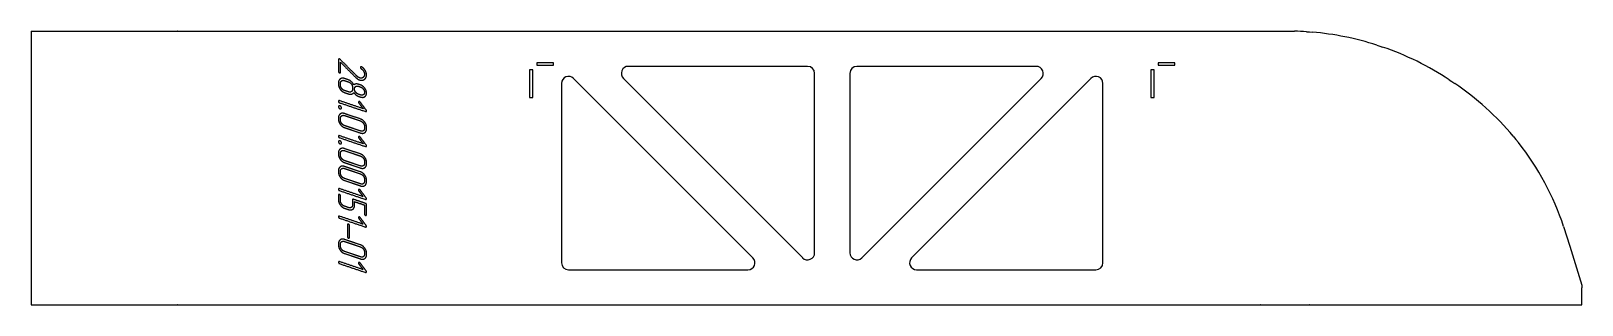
# Model space of a CAD drawing. Header units: millimetres. Extents: x 76 to 2280, y 91 to 480.
import ezdxf

# ---------------------------------------------------------------- set-up
doc = ezdxf.new("R2010")
doc.units = ezdxf.units.MM
doc.linetypes.add('K5LT32768', pattern=[0])
doc.linetypes.add('K5LT_BASIC', pattern=[0])
doc.layers.add('Engraving', color=7, linetype='Continuous')

msp = doc.modelspace()

# ---------------------------------------------------------------- linework, layer by layer
at = {"color": 150, "linetype": 'K5LT32768', "lineweight": 25, "true_color": 0x0080ff}
for p, q in [((76, 479.9), (76, 90.7)), ((76, 479.9), (172.9, 479.9)), ((173, 479.9), (172.9, 479.9)), ((173, 479.9), (225.2, 479.8)), ((225.4, 479.8), (225.2, 479.8)), ((225.4, 479.8), (284.1, 479.8)), ((284.4, 479.8), (284.1, 479.8)), ((284.4, 479.8), (375.6, 479.8)), ((375.8, 479.8), (375.6, 479.8)), ((375.8, 479.8), (454.5, 479.8)), ((454.7, 479.8), (454.5, 479.8)), ((454.7, 479.8), (542.4, 479.8)), ((542.6, 479.8), (542.4, 479.8)), ((542.6, 479.8), (610.2, 479.8)), ((610.2, 479.8), (610.2, 479.8)), ((610.2, 479.8), (765.2, 479.7)), ((765.2, 479.7), (765.2, 479.7)), ((765.2, 479.7), (1731.2, 479.6)), ((1731.2, 479.6), (1823.1, 479.6)), ((1823.1, 479.6), (1823.3, 479.6)), ((1823.3, 479.6), (1871.6, 479.5)), ((1888.9, 478.8), (1892.9, 478.5)), ((1892.9, 478.5), (1893, 478.5)), ((1893, 478.5), (1897, 478.3)), ((1988.9, 459.8), (1992.9, 458.5)), ((1992.9, 458.5), (1993, 458.4)), ((1993, 458.4), (1997.1, 457.1)), ((784.6, 424.8), (784.6, 385.3)), ((789, 424.8), (784.6, 424.8)), ((789, 385.3), (789, 424.8)), ((794.8, 434.8), (794.8, 431.3)), ((818.5, 434.8), (794.8, 434.8)), ((794.8, 431.3), (818.5, 431.3)), ((818.5, 431.3), (818.5, 434.8)), ((1179.8, 429.7), (925, 429.7)), ((1189.8, 164.8), (1189.8, 419.7)), ((1239.8, 419.7), (1239.8, 164.8)), ((1504.7, 429.7), (1249.8, 429.7)), ((1667.8, 424.8), (1667.8, 385.3)), ((1672.2, 424.8), (1667.8, 424.8)), ((1672.2, 385.3), (1672.2, 424.8)), ((1678, 434.8), (1678, 431.3)), ((1701.6, 434.8), (1678, 434.8)), ((1678, 431.3), (1701.6, 431.3)), ((1701.6, 431.3), (1701.6, 434.8)), ((830.1, 405.5), (830.1, 150.7)), ((1102.1, 157.7), (847.2, 412.6)), ((917.9, 412.6), (1172.8, 157.8)), ((1256.9, 157.8), (1511.8, 412.6)), ((1582.5, 412.6), (1327.6, 157.7)), ((1599.5, 150.7), (1599.5, 405.5)), ((2091.7, 410.6), (2095.5, 408.1)), ((2095.6, 408), (2095.5, 408.1)), ((2095.6, 408), (2099.5, 405.4)), ((784.6, 385.3), (789, 385.3)), ((1667.8, 385.3), (1672.2, 385.3)), ((2182.7, 330.3), (2186.3, 325.8)), ((2186.3, 325.8), (2186.4, 325.8)), ((2186.4, 325.8), (2190, 321.4)), ((2254.2, 202.2), (2263.1, 174.2)), ((2263.1, 174.2), (2280.4, 119)), ((840.1, 140.7), (1095, 140.7)), ((1334.7, 140.7), (1589.5, 140.7)), ((2280.4, 119), (2280.4, 115.2)), ((2280.4, 90.7), (2280.4, 115.2)), ((76, 90.7), (172.9, 90.7)), ((173, 90.7), (172.9, 90.7)), ((173, 90.7), (225.2, 90.7)), ((225.4, 90.7), (225.2, 90.7)), ((225.4, 90.7), (284.1, 90.7)), ((284.4, 90.7), (284.1, 90.7)), ((284.4, 90.7), (375.6, 90.7)), ((375.8, 90.7), (375.6, 90.7)), ((375.8, 90.7), (454.5, 90.7)), ((454.7, 90.7), (454.5, 90.7)), ((454.7, 90.7), (542.4, 90.7)), ((542.6, 90.7), (542.4, 90.7)), ((542.6, 90.7), (610.2, 90.7)), ((610.2, 90.7), (765.2, 90.7)), ((610.2, 90.7), (610.2, 90.7)), ((765.2, 90.7), (765.2, 90.7)), ((765.2, 90.7), (1731.2, 90.7)), ((1731.2, 90.7), (1731.2, 90.7)), ((1731.2, 90.7), (1823.1, 90.7)), ((1823.3, 90.7), (1823.1, 90.7)), ((1823.3, 90.7), (1892.9, 90.7)), ((1893, 90.7), (1892.9, 90.7)), ((1893, 90.7), (1992.9, 90.7)), ((1993, 90.7), (1992.9, 90.7)), ((1993, 90.7), (2095.5, 90.7)), ((2095.6, 90.7), (2095.5, 90.7)), ((2095.6, 90.7), (2186.3, 90.7)), ((2186.4, 90.7), (2186.3, 90.7)), ((2186.4, 90.7), (2280.4, 90.7))]:
    msp.add_line(p, q, dxfattribs=at)
for centre, start, end in [((925, 419.7), 90, 225), ((1179.8, 419.7), 0, 90), ((1249.8, 419.7), 90, 180), ((1504.7, 419.7), 315, 90), ((840.1, 405.5), 45, 180), ((1589.5, 405.5), 0, 135), ((1095, 150.7), 270, 45), ((1179.8, 164.8), 225, 0), ((1249.8, 164.8), 180, 315), ((1334.7, 150.7), 135, 270), ((840.1, 150.7), 180, 270), ((1589.5, 150.7), 270, 0)]:
    msp.add_arc(centre, 10, start, end, dxfattribs=at)
for centre, major_axis, ratio, start_param, end_param in [((1864.2, 90.2), (-391.5, 0), 0.994784, 4.649238, 4.693364), ((1863.9, 90.2), (-396.7, 0), 0.981565, 4.391823, 4.628847), ((1861.2, 90.2), (-405.6, 0), 0.960004, 4.108079, 4.370786), ((1855.6, 90.2), (-415.5, 0), 0.937329, 3.805858, 4.084984), ((1852.4, 90.2), (-419.6, 0), 0.928172, 3.433213, 3.777126)]:
    msp.add_ellipse(centre, major_axis=major_axis, ratio=ratio, start_param=start_param, end_param=end_param, dxfattribs=at)
at = {"layer": 'Engraving', "color": 150, "linetype": 'K5LT_BASIC', "lineweight": 25, "true_color": 0x0080ff}
for points, knots in [([(513, 422.3), (513, 430.7), (513, 439.2), (513, 439.8), (513.5, 440.1), (513.9, 440.3), (514.5, 440.1), (514.9, 440), (515.2, 439.7), (527, 427.9), (538.8, 416.1), (539.4, 415.6), (539.9, 415.1), (540.4, 414.7), (540.9, 414.3), (542, 413.6), (543, 413.3), (545.9, 412.3), (547.9, 413.9), (548.8, 414.7), (549.4, 415.9), (549.9, 417.1), (549.9, 418.5), (549.9, 420.5), (548.8, 422.5), (547.7, 424.6), (545.1, 426.5), (544.6, 426.8), (544.4, 427.2), (544.2, 427.6), (544.1, 428.1), (544.1, 428.7), (544.5, 429), (544.9, 429.3), (545.5, 429.1), (545.8, 429), (546.1, 428.9), (549.5, 426.5), (551.2, 423.4), (552.8, 420.6), (552.8, 417.6), (552.8, 413.6), (550, 411.3), (547.1, 409), (543, 410.3), (541.6, 410.8), (540.3, 411.7), (539, 412.6), (537.2, 414.2), (526.5, 424.9), (515.8, 435.6), (515.8, 428.4), (515.8, 421.3), (515.8, 420.8), (515.4, 420.5), (514.9, 420.2), (514.4, 420.3), (513.9, 420.5), (513.5, 421), (513, 421.6), (513, 422.3)], [0, 0, 0, 3.047826, 3.047826, 3.226196, 3.226196, 3.425035, 3.425035, 3.570989, 3.570989, 9.561221, 9.561221, 9.825724, 9.825724, 10.050668, 10.050668, 10.473601, 10.473601, 11.396415, 11.396415, 11.832946, 11.832946, 12.317549, 12.317549, 13.072233, 13.072233, 14.062635, 14.062635, 14.240973, 14.240973, 14.40613, 14.40613, 14.588981, 14.588981, 14.779051, 14.779051, 14.881829, 14.881829, 16.249197, 16.249197, 17.325971, 17.325971, 18.610175, 18.610175, 19.935785, 19.935785, 20.483021, 20.483021, 21.195978, 21.195978, 26.62229, 26.62229, 29.191003, 29.191003, 29.365522, 29.365522, 29.547183, 29.547183, 29.763638, 29.763638, 30, 30, 30]), ([(521.5, 392.5), (518, 393.7), (515.5, 397), (513, 400.4), (513, 403.9), (513, 405.3), (513, 406.7), (513, 410), (515.5, 411.8), (517.9, 413.6), (521.5, 412.4), (524.4, 411.4), (527.2, 410.4), (529.4, 409.7), (531.4, 407.8), (533.4, 406), (534.8, 403.3), (536, 404.3), (537.7, 404.6), (539.4, 404.9), (541.4, 404.2), (542.9, 403.7), (544.3, 403.2), (547.6, 402.1), (550.3, 398.7), (551.6, 397), (552.2, 395.3), (552.4, 394.5), (552.6, 393.7), (552.7, 393.2), (552.8, 392.7), (552.8, 392.3), (552.8, 391.8), (552.8, 388.3), (550.3, 386.6), (549.1, 385.7), (547.6, 385.6), (546.8, 385.7), (546.1, 385.7), (545.6, 385.8), (545.2, 385.9), (544.7, 386), (544.3, 386.2), (542.8, 386.7), (541.4, 387.1), (539.3, 387.9), (537.7, 389.2), (536.1, 390.5), (534.8, 392.6), (533.8, 390.9), (531.7, 390.3), (529.6, 389.7), (527.2, 390.5), (524.4, 391.5), (521.5, 392.5)], [0, 0, 0, 1.873598, 1.873598, 3.69261, 3.69261, 4.386884, 4.386884, 5.818535, 5.818535, 7.364988, 7.364988, 8.831065, 8.831065, 10.043454, 10.043454, 11.431214, 11.431214, 12.22177, 12.22177, 13.14885, 13.14885, 13.899491, 13.899491, 15.762312, 15.762312, 16.708293, 16.708293, 17.125443, 17.125443, 17.362221, 17.362221, 17.577677, 17.577677, 19.055802, 19.055802, 19.771228, 19.771228, 20.139764, 20.139764, 20.365597, 20.365597, 20.592941, 20.592941, 21.340886, 21.340886, 22.373032, 22.373032, 23.469845, 23.469845, 24.415003, 24.415003, 25.533412, 25.533412, 27, 27, 27]), ([(521.5, 395.3), (524.4, 394.4), (527.2, 393.4), (529.6, 392.6), (531.2, 393.7), (532.9, 394.7), (532.9, 397.1), (532.9, 398.6), (532.9, 400), (532.9, 402.3), (531.2, 404.6), (529.6, 406.8), (527.2, 407.6), (524.4, 408.6), (521.5, 409.5), (519.2, 410.3), (517.5, 409.2), (515.8, 408), (515.8, 405.8), (515.8, 404.4), (515.8, 402.9), (515.8, 400.6), (517.5, 398.3), (519.1, 396.1), (521.5, 395.3)], [0, 0, 0, 1.329406, 1.329406, 2.254108, 2.254108, 3.148824, 3.148824, 3.778355, 3.778355, 4.877538, 4.877538, 6.009386, 6.009386, 7.338792, 7.338792, 8.260968, 8.260968, 9.137189, 9.137189, 9.766721, 9.766721, 10.866842, 10.866842, 12, 12, 12]), ([(541.4, 390), (542.8, 389.5), (544.3, 389), (546.6, 388.2), (548.3, 389.3), (549.9, 390.4), (549.9, 392.7), (549.9, 395.1), (548.3, 397.3), (546.7, 399.6), (544.3, 400.4), (542.8, 400.9), (541.4, 401.4), (539, 402.2), (537.4, 401.1), (535.7, 400), (535.7, 397.6), (535.7, 395.3), (537.3, 393.1), (539, 390.8), (541.4, 390)], [0, 0, 0, 0.718951, 0.718951, 1.697337, 1.697337, 2.634709, 2.634709, 3.797866, 3.797866, 5.000561, 5.000561, 5.719512, 5.719512, 6.697901, 6.697901, 7.635273, 7.635273, 8.789173, 8.789173, 10, 10, 10]), ([(514.4, 378), (513.7, 378.2), (513.3, 378.8), (513, 379.3), (513, 379.9), (513, 380.2), (513.3, 380.8), (513.7, 381.1), (514.4, 380.9), (531.2, 375.2), (548, 369.5), (544.9, 373.5), (541.8, 377.6), (541.4, 378.2), (541.4, 378.7), (541.4, 379.3), (541.8, 379.6), (542.3, 379.9), (542.9, 379.7), (543.1, 379.6), (543.8, 378.9), (548.1, 373.2), (552.4, 367.5), (552.8, 367), (552.8, 366.4), (552.8, 365.9), (552.4, 365.6), (552, 365.2), (551.4, 365.5), (532.9, 371.7), (514.4, 378)], [0, 0, 0, 0.181151, 0.181151, 0.343934, 0.343934, 0.472146, 0.472146, 0.625059, 0.625059, 5.39951, 5.39951, 6.773407, 6.773407, 6.936544, 6.936544, 7.074093, 7.074093, 7.217588, 7.217588, 7.383484, 7.383484, 9.302301, 9.302301, 9.462957, 9.462957, 9.596849, 9.596849, 9.739807, 9.739807, 15, 15, 15]), ([(517.3, 370.8), (517.3, 370), (516.6, 369.6), (515.9, 369.1), (515.1, 369.4), (514.4, 369.6), (513.7, 370.4), (513, 371.2), (513, 372.2), (513, 373.2), (513.6, 373.6), (514.3, 373.9), (515.1, 373.6), (515.6, 373.5), (516.4, 372.6), (517.3, 371.8), (517.3, 370.8)], [0, 0, 0, 0.855828, 0.855828, 1.74556, 1.74556, 2.805969, 2.805969, 3.96496, 3.96496, 4.876932, 4.876932, 5.801755, 5.801755, 6.76801, 6.76801, 8, 8, 8]), ([(521.5, 342.7), (518, 343.9), (515.5, 347.3), (513, 350.6), (513, 354.2), (513, 355.6), (513, 357), (513, 360.3), (515.5, 362.1), (517.9, 363.9), (521.5, 362.6), (532.9, 358.8), (544.3, 354.9), (547.7, 353.7), (550.2, 350.4), (552.8, 347.1), (552.8, 343.5), (552.8, 342.1), (552.8, 340.6), (552.8, 337.1), (550.3, 335.5), (547.8, 333.8), (544.3, 335), (532.9, 338.8), (521.5, 342.7)], [0, 0, 0, 0.846521, 0.846521, 1.674424, 1.674424, 1.989042, 1.989042, 2.637777, 2.637777, 3.338641, 3.338641, 5.996422, 5.996422, 6.83575, 6.83575, 7.667338, 7.667338, 7.981955, 7.981955, 8.645972, 8.645972, 9.342219, 9.342219, 12, 12, 12]), ([(521.5, 345.6), (532.9, 341.7), (544.3, 337.8), (546.6, 337), (548.3, 338.1), (549.9, 339.2), (549.9, 341.6), (549.9, 343), (549.9, 344.4), (549.9, 346.8), (548.3, 349), (546.6, 351.3), (544.3, 352.1), (532.9, 355.9), (521.5, 359.8), (519.2, 360.6), (517.5, 359.4), (515.8, 358.3), (515.8, 356), (515.8, 354.6), (515.8, 353.2), (515.8, 350.9), (517.5, 348.6), (519.1, 346.4), (521.5, 345.6)], [0, 0, 0, 3.194824, 3.194824, 3.749556, 3.749556, 4.284872, 4.284872, 4.662943, 4.662943, 5.32312, 5.32312, 6.003067, 6.003067, 9.197891, 9.197891, 9.751896, 9.751896, 10.278148, 10.278148, 10.656218, 10.656218, 11.310094, 11.310094, 12, 12, 12]), ([(514.4, 328.3), (513.7, 328.5), (513.3, 329), (513, 329.6), (513, 330.2), (513, 330.4), (513.3, 331.1), (513.7, 331.4), (514.4, 331.1), (531.2, 325.4), (548, 319.7), (544.9, 323.8), (541.8, 327.9), (541.4, 328.5), (541.4, 329), (541.4, 329.6), (541.8, 329.9), (542.3, 330.2), (542.9, 329.9), (543.1, 329.9), (543.8, 329.2), (548.1, 323.5), (552.4, 317.8), (552.8, 317.3), (552.8, 316.7), (552.8, 316.1), (552.4, 315.8), (552, 315.5), (551.4, 315.7), (532.9, 322), (514.4, 328.3)], [0, 0, 0, 0.181151, 0.181151, 0.343934, 0.343934, 0.472146, 0.472146, 0.625059, 0.625059, 5.39951, 5.39951, 6.773407, 6.773407, 6.936544, 6.936544, 7.074093, 7.074093, 7.217588, 7.217588, 7.383484, 7.383484, 9.302301, 9.302301, 9.462957, 9.462957, 9.596849, 9.596849, 9.739807, 9.739807, 15, 15, 15]), ([(517.3, 321), (517.3, 320.3), (516.6, 319.8), (515.9, 319.4), (515.1, 319.6), (514.4, 319.9), (513.7, 320.7), (513, 321.5), (513, 322.5), (513, 323.5), (513.6, 323.8), (514.3, 324.2), (515.1, 323.9), (515.6, 323.7), (516.4, 322.9), (517.3, 322.1), (517.3, 321)], [0, 0, 0, 0.855828, 0.855828, 1.74556, 1.74556, 2.805969, 2.805969, 3.96496, 3.96496, 4.876932, 4.876932, 5.801755, 5.801755, 6.76801, 6.76801, 8, 8, 8]), ([(521.5, 293), (518, 294.2), (515.5, 297.5), (513, 300.9), (513, 304.4), (513, 305.8), (513, 307.3), (513, 310.5), (515.5, 312.3), (517.9, 314.1), (521.5, 312.9), (532.9, 309), (544.3, 305.2), (547.7, 304), (550.2, 300.7), (552.8, 297.3), (552.8, 293.7), (552.8, 292.3), (552.8, 290.9), (552.8, 287.4), (550.3, 285.7), (547.8, 284), (544.3, 285.2), (532.9, 289.1), (521.5, 293)], [0, 0, 0, 0.846521, 0.846521, 1.674424, 1.674424, 1.989042, 1.989042, 2.637777, 2.637777, 3.338641, 3.338641, 5.996422, 5.996422, 6.83575, 6.83575, 7.667338, 7.667338, 7.981955, 7.981955, 8.645972, 8.645972, 9.342219, 9.342219, 12, 12, 12]), ([(521.5, 295.8), (532.9, 291.9), (544.3, 288.1), (546.6, 287.3), (548.3, 288.4), (549.9, 289.5), (549.9, 291.9), (549.9, 293.3), (549.9, 294.7), (549.9, 297.1), (548.3, 299.3), (546.6, 301.5), (544.3, 302.3), (532.9, 306.2), (521.5, 310), (519.2, 310.8), (517.5, 309.7), (515.8, 308.5), (515.8, 306.3), (515.8, 304.9), (515.8, 303.5), (515.8, 301.2), (517.5, 298.9), (519.1, 296.6), (521.5, 295.8)], [0, 0, 0, 3.194824, 3.194824, 3.749556, 3.749556, 4.284872, 4.284872, 4.662943, 4.662943, 5.32312, 5.32312, 6.003067, 6.003067, 9.197891, 9.197891, 9.751896, 9.751896, 10.278148, 10.278148, 10.656218, 10.656218, 11.310094, 11.310094, 12, 12, 12]), ([(521.5, 267.6), (518, 268.8), (515.5, 272.1), (513, 275.5), (513, 279), (513, 280.4), (513, 281.9), (513, 285.1), (515.5, 286.9), (517.9, 288.7), (521.5, 287.5), (532.9, 283.6), (544.3, 279.8), (547.7, 278.6), (550.2, 275.3), (552.8, 271.9), (552.8, 268.3), (552.8, 266.9), (552.8, 265.5), (552.8, 262), (550.3, 260.3), (547.8, 258.6), (544.3, 259.8), (532.9, 263.7), (521.5, 267.6)], [0, 0, 0, 0.846521, 0.846521, 1.674424, 1.674424, 1.989042, 1.989042, 2.637777, 2.637777, 3.338641, 3.338641, 5.996422, 5.996422, 6.83575, 6.83575, 7.667338, 7.667338, 7.981955, 7.981955, 8.645972, 8.645972, 9.342219, 9.342219, 12, 12, 12]), ([(521.5, 270.4), (532.9, 266.5), (544.3, 262.7), (546.6, 261.9), (548.3, 263), (549.9, 264.1), (549.9, 266.5), (549.9, 267.9), (549.9, 269.3), (549.9, 271.7), (548.3, 273.9), (546.6, 276.1), (544.3, 276.9), (532.9, 280.8), (521.5, 284.6), (519.2, 285.4), (517.5, 284.3), (515.8, 283.1), (515.8, 280.9), (515.8, 279.5), (515.8, 278.1), (515.8, 275.8), (517.5, 273.5), (519.1, 271.2), (521.5, 270.4)], [0, 0, 0, 3.194824, 3.194824, 3.749556, 3.749556, 4.284872, 4.284872, 4.662943, 4.662943, 5.32312, 5.32312, 6.003067, 6.003067, 9.197891, 9.197891, 9.751896, 9.751896, 10.278148, 10.278148, 10.656218, 10.656218, 11.310094, 11.310094, 12, 12, 12]), ([(514.4, 253.1), (513.7, 253.4), (513.3, 253.9), (513, 254.4), (513, 255), (513, 255.3), (513.3, 255.9), (513.7, 256.2), (514.4, 256), (531.2, 250.3), (548, 244.6), (544.9, 248.7), (541.8, 252.7), (541.4, 253.3), (541.4, 253.9), (541.4, 254.4), (541.8, 254.7), (542.3, 255), (542.9, 254.8), (543.1, 254.7), (543.8, 254.1), (548.1, 248.4), (552.4, 242.7), (552.8, 242.1), (552.8, 241.6), (552.8, 241), (552.4, 240.7), (552, 240.4), (551.4, 240.6), (532.9, 246.9), (514.4, 253.1)], [0, 0, 0, 0.181151, 0.181151, 0.343934, 0.343934, 0.472146, 0.472146, 0.625059, 0.625059, 5.39951, 5.39951, 6.773407, 6.773407, 6.936544, 6.936544, 7.074093, 7.074093, 7.217588, 7.217588, 7.383484, 7.383484, 9.302301, 9.302301, 9.462957, 9.462957, 9.596849, 9.596849, 9.739807, 9.739807, 15, 15, 15]), ([(521.5, 228.1), (518, 229.3), (515.5, 232.7), (513, 236), (513, 239.5), (513, 243.1), (513, 246.6), (513, 247.3), (513.4, 247.6), (513.9, 247.8), (514.4, 247.6), (514.7, 247.5), (515.3, 246.9), (515.8, 246.4), (515.8, 245.7), (515.8, 242.1), (515.8, 238.5), (515.8, 236.2), (517.5, 234), (519.1, 231.8), (521.5, 231), (524.4, 230), (527.2, 229), (529.6, 228.2), (531.2, 229.3), (532.9, 230.4), (532.9, 232.8), (532.9, 236.3), (532.9, 239.9), (532.9, 241.3), (534.3, 240.8), (542.8, 237.9), (551.4, 235), (552.8, 234.5), (552.8, 233.1), (552.8, 226), (552.8, 218.9), (552.8, 218.4), (552.3, 218.1), (551.9, 217.8), (551.4, 218), (550.9, 218.1), (550.4, 218.7), (549.9, 219.2), (549.9, 219.9), (549.9, 226.3), (549.9, 232.7), (542.8, 235.1), (535.7, 237.5), (535.7, 234.6), (535.7, 231.8), (535.7, 228.3), (533.2, 226.6), (530.7, 225), (527.2, 226.2), (524.4, 227.1), (521.5, 228.1)], [0, 0, 0, 1.351228, 1.351228, 2.662779, 2.662779, 3.922788, 3.922788, 4.107001, 4.107001, 4.292735, 4.292735, 4.485615, 4.485615, 4.734631, 4.734631, 5.994173, 5.994173, 6.866386, 6.866386, 7.769938, 7.769938, 8.830137, 8.830137, 9.565925, 9.565925, 10.270982, 10.270982, 11.530524, 11.530524, 11.910709, 11.910709, 15.09852, 15.09852, 15.55144, 15.55144, 18.061409, 18.061409, 18.233297, 18.233297, 18.412253, 18.412253, 18.625478, 18.625478, 18.858232, 18.858232, 21.116357, 21.116357, 23.772239, 23.772239, 24.780872, 24.780872, 25.83696, 25.83696, 26.939275, 26.939275, 28, 28, 28]), ([(514.4, 214), (513.7, 214.2), (513.3, 214.7), (513, 215.3), (513, 215.9), (513, 216.1), (513.3, 216.8), (513.7, 217.1), (514.4, 216.8), (531.2, 211.1), (548, 205.4), (544.9, 209.5), (541.8, 213.6), (541.4, 214.2), (541.4, 214.7), (541.4, 215.3), (541.8, 215.6), (542.3, 215.9), (542.9, 215.6), (543.1, 215.6), (543.8, 214.9), (548.1, 209.2), (552.4, 203.5), (552.8, 203), (552.8, 202.4), (552.8, 201.8), (552.4, 201.5), (552, 201.2), (551.4, 201.4), (532.9, 207.7), (514.4, 214)], [0, 0, 0, 0.181151, 0.181151, 0.343934, 0.343934, 0.472146, 0.472146, 0.625059, 0.625059, 5.39951, 5.39951, 6.773407, 6.773407, 6.936544, 6.936544, 7.074093, 7.074093, 7.217588, 7.217588, 7.383484, 7.383484, 9.302301, 9.302301, 9.462957, 9.462957, 9.596849, 9.596849, 9.739807, 9.739807, 15, 15, 15]), ([(525.8, 187.5), (525.8, 196), (525.8, 204.5), (525.8, 205.2), (526.2, 205.5), (526.6, 205.7), (527.2, 205.5), (527.5, 205.4), (528.1, 204.8), (528.6, 204.3), (528.6, 203.6), (528.6, 195.1), (528.6, 186.5), (528.6, 186), (528.2, 185.7), (527.7, 185.4), (527.2, 185.6), (526.7, 185.8), (526.2, 186.3), (525.8, 186.8), (525.8, 187.5)], [0, 0, 0, 3.94619, 3.94619, 4.18756, 4.18756, 4.430856, 4.430856, 4.683549, 4.683549, 5.009861, 5.009861, 8.956051, 8.956051, 9.181245, 9.181245, 9.415662, 9.415662, 9.694987, 9.694987, 10, 10, 10]), ([(521.5, 163.8), (518, 165), (515.5, 168.4), (513, 171.7), (513, 175.3), (513, 176.7), (513, 178.1), (513, 181.4), (515.5, 183.2), (517.9, 185), (521.5, 183.8), (532.9, 179.9), (544.3, 176), (547.7, 174.9), (550.2, 171.5), (552.8, 168.2), (552.8, 164.6), (552.8, 163.2), (552.8, 161.8), (552.8, 158.3), (550.3, 156.6), (547.8, 154.9), (544.3, 156.1), (532.9, 160), (521.5, 163.8)], [0, 0, 0, 0.846521, 0.846521, 1.674424, 1.674424, 1.989042, 1.989042, 2.637777, 2.637777, 3.338641, 3.338641, 5.996422, 5.996422, 6.83575, 6.83575, 7.667338, 7.667338, 7.981955, 7.981955, 8.645972, 8.645972, 9.342219, 9.342219, 12, 12, 12]), ([(521.5, 166.7), (532.9, 162.8), (544.3, 159), (546.6, 158.2), (548.3, 159.3), (549.9, 160.4), (549.9, 162.7), (549.9, 164.2), (549.9, 165.6), (549.9, 167.9), (548.3, 170.2), (546.6, 172.4), (544.3, 173.2), (532.9, 177.1), (521.5, 180.9), (519.2, 181.7), (517.5, 180.6), (515.8, 179.4), (515.8, 177.2), (515.8, 175.8), (515.8, 174.3), (515.8, 172), (517.5, 169.8), (519.1, 167.5), (521.5, 166.7)], [0, 0, 0, 3.194824, 3.194824, 3.749556, 3.749556, 4.284872, 4.284872, 4.662943, 4.662943, 5.32312, 5.32312, 6.003067, 6.003067, 9.197891, 9.197891, 9.751896, 9.751896, 10.278148, 10.278148, 10.656218, 10.656218, 11.310094, 11.310094, 12, 12, 12]), ([(514.4, 149.4), (513.7, 149.6), (513.3, 150.2), (513, 150.7), (513, 151.3), (513, 151.6), (513.3, 152.2), (513.7, 152.5), (514.4, 152.3), (531.2, 146.6), (548, 140.9), (544.9, 144.9), (541.8, 149), (541.4, 149.6), (541.4, 150.1), (541.4, 150.7), (541.8, 151), (542.3, 151.3), (542.9, 151.1), (543.1, 151), (543.8, 150.3), (548.1, 144.6), (552.4, 138.9), (552.8, 138.4), (552.8, 137.8), (552.8, 137.3), (552.4, 137), (552, 136.6), (551.4, 136.9), (532.9, 143.1), (514.4, 149.4)], [0, 0, 0, 0.181151, 0.181151, 0.343934, 0.343934, 0.472146, 0.472146, 0.625059, 0.625059, 5.39951, 5.39951, 6.773407, 6.773407, 6.936544, 6.936544, 7.074093, 7.074093, 7.217588, 7.217588, 7.383484, 7.383484, 9.302301, 9.302301, 9.462957, 9.462957, 9.596849, 9.596849, 9.739807, 9.739807, 15, 15, 15])]:
    msp.add_open_spline(points, degree=2, knots=knots, dxfattribs=at)

doc.saveas('drawing.dxf')
